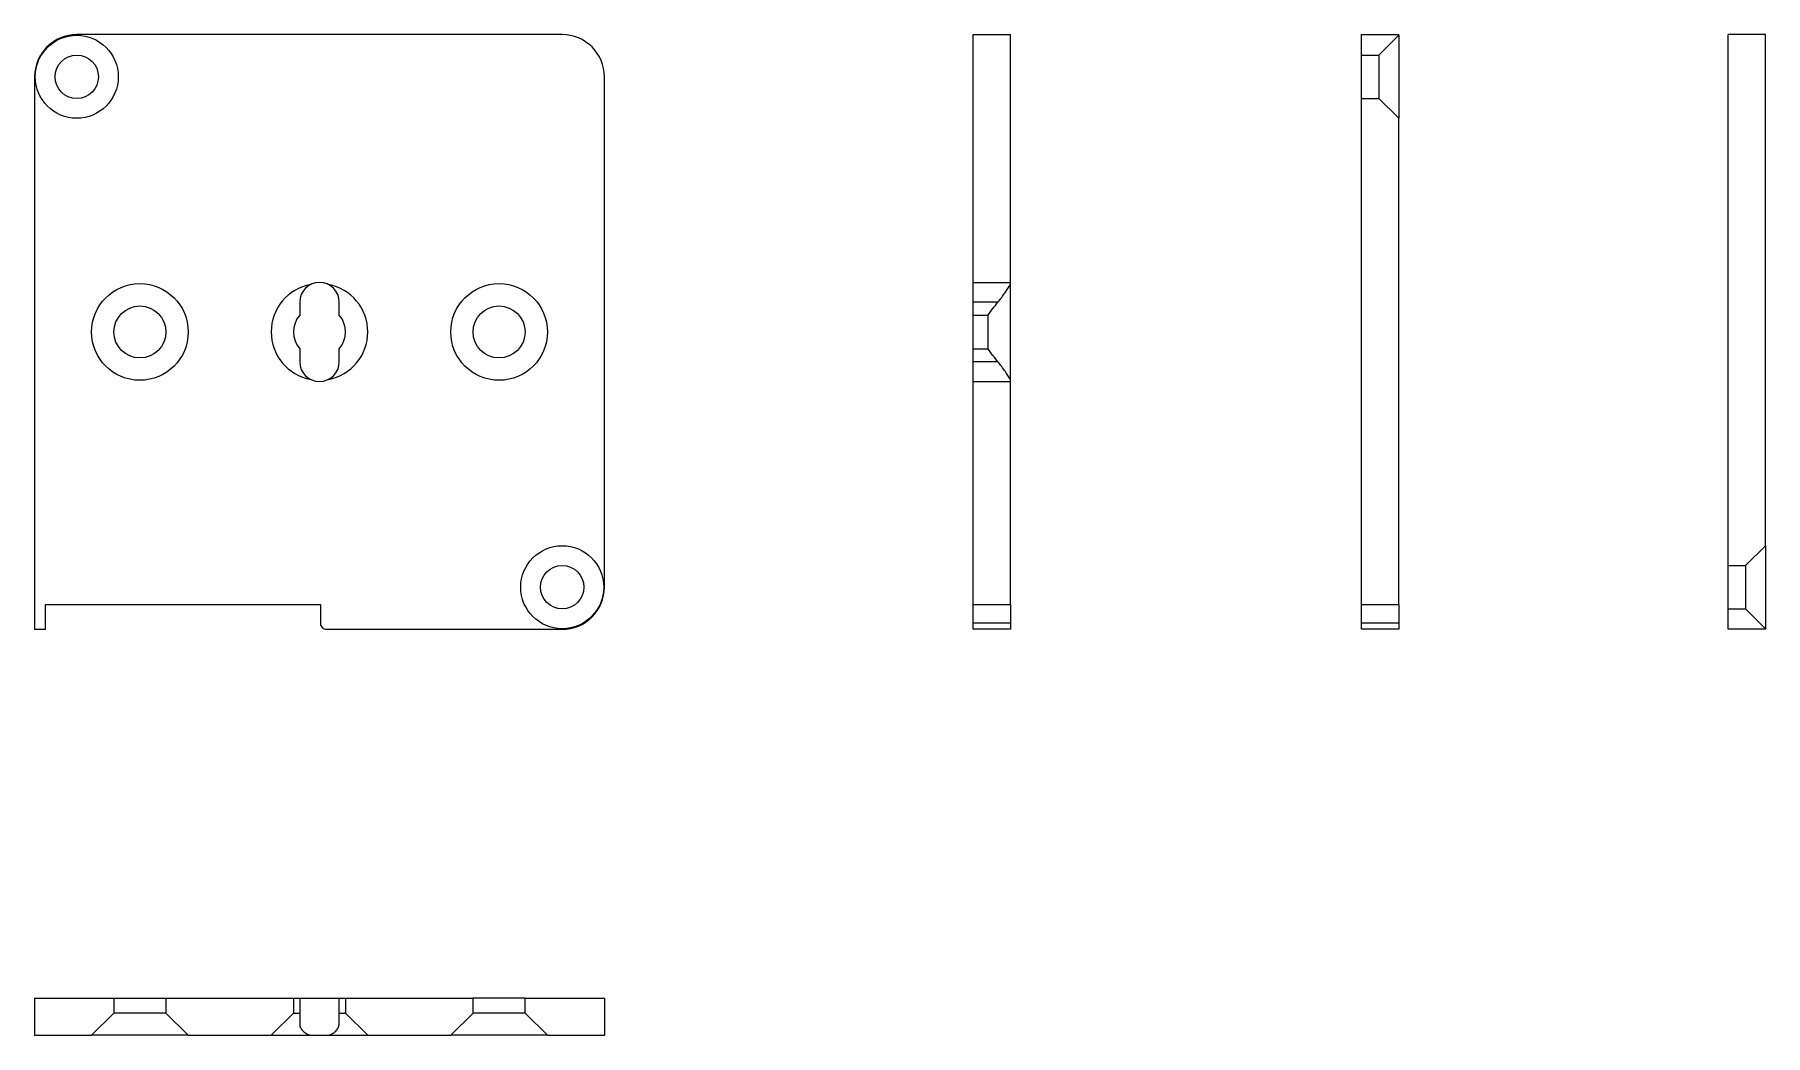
# Model space of a CAD drawing. Header units: millimetres. Extents: x 31 to 171, y 58 to 138.
import ezdxf

# ---------------------------------------------------------------- set-up
doc = ezdxf.new("R2010")
doc.units = ezdxf.units.MM
doc.layers.add('geometry', color=8, linetype='Continuous')

msp = doc.modelspace()

# ---------------------------------------------------------------- linework, layer by layer
at = {"layer": 'geometry', "linetype": 'CONTINUOUS'}
for points in [[(34.66, 138.39, 0.414214), (31.26, 134.99)], [(77.26, 134.99, 0.414214), (73.86, 138.39)], [(53.55, 118.23, 0.832554), (53.55, 110.56)], [(55.86, 116.79, 1), (52.66, 116.79)], [(54.97, 110.56, 0.832554), (54.97, 118.23)], [(52.66, 115.75, 0.367607), (52.66, 113.03)], [(55.86, 113.03, 0.367607), (55.86, 115.75)], [(52.66, 111.99, 1), (55.86, 111.99)], [(73.86, 90.39, 0.414214), (77.26, 93.79)], [(54.34, 90.89, 0.414214), (54.84, 90.39)]]:
    msp.add_lwpolyline(points, format="xyb", dxfattribs=at)
for points in [[(73.86, 138.39), (34.66, 138.39)], [(107.05, 118.39), (107.05, 138.39)], [(107.05, 138.39), (110.05, 138.39)], [(110.05, 118.39), (110.05, 138.39)], [(138.4, 136.74), (138.4, 138.39)], [(138.4, 138.39), (141.4, 138.39)], [(141.4, 138.34), (141.4, 138.39)], [(168.01, 95.54), (168.01, 138.39)], [(171.01, 138.39), (168.01, 138.39)], [(171.01, 97.14), (171.01, 138.39)], [(139.8, 136.74), (141.4, 138.34)], [(141.4, 138.34), (141.4, 131.64)], [(138.4, 133.24), (138.4, 136.74)], [(138.4, 136.74), (139.8, 136.74)], [(139.8, 136.74), (139.8, 133.24)], [(31.26, 134.99), (31.26, 90.39)], [(77.26, 93.79), (77.26, 134.99)], [(138.4, 92.39), (138.4, 133.24)], [(138.4, 133.24), (139.8, 133.24)], [(139.8, 133.24), (141.4, 131.64)], [(141.4, 92.39), (141.4, 131.64)], [(107.05, 110.39), (107.05, 118.39)], [(107.05, 118.39), (110.05, 118.39)], [(110.05, 110.39), (110.05, 118.39)], [(52.66, 116.79), (52.66, 115.75)], [(55.86, 115.75), (55.86, 116.79)], [(109.04, 116.79), (107.05, 116.79)], [(107.05, 115.75), (108.25, 115.75)], [(108.25, 113.03), (108.25, 115.75)], [(52.66, 113.03), (52.66, 111.99)], [(55.86, 111.99), (55.86, 113.03)], [(107.05, 113.03), (108.25, 113.03)], [(109.04, 111.99), (107.05, 111.99)], [(107.05, 110.39), (110.05, 110.39)], [(107.05, 92.39), (107.05, 110.39)], [(110.05, 92.39), (110.05, 110.39)], [(169.41, 95.54), (171.01, 97.14)], [(171.01, 97.14), (171.01, 90.44)], [(168.01, 95.54), (169.41, 95.54)], [(168.01, 92.04), (168.01, 95.54)], [(169.41, 95.54), (169.41, 92.04)], [(32.14, 90.39), (32.14, 92.39)], [(32.14, 92.39), (54.34, 92.39)], [(54.34, 92.39), (54.34, 90.89)], [(107.05, 92.39), (110.05, 92.39)], [(107.05, 90.39), (107.05, 92.39)], [(110.05, 92.39), (110.05, 90.39)], [(138.4, 92.39), (141.4, 92.39)], [(138.4, 90.39), (138.4, 92.39)], [(141.4, 92.39), (141.4, 90.39)], [(110.05, 90.89), (107.05, 90.89)], [(141.4, 90.89), (138.4, 90.89)], [(168.01, 92.04), (169.41, 92.04)], [(168.01, 90.39), (168.01, 92.04)], [(169.41, 92.04), (171.01, 90.44)], [(31.26, 90.39), (32.14, 90.39)], [(54.84, 90.39), (73.86, 90.39)], [(110.05, 90.39), (107.05, 90.39)], [(141.4, 90.39), (138.4, 90.39)], [(171.01, 90.39), (168.01, 90.39)], [(171.01, 90.39), (171.01, 90.44)], [(31.26, 60.62), (31.26, 57.62)], [(31.26, 60.62), (37.66, 60.62)], [(37.66, 60.62), (37.66, 59.42)], [(37.66, 60.62), (41.86, 60.62)], [(41.86, 60.62), (41.86, 59.42)], [(41.86, 60.62), (52.16, 60.62)], [(52.16, 60.62), (52.16, 59.42)], [(52.16, 60.62), (56.36, 60.62)], [(52.66, 60.62), (52.66, 58.63)], [(55.86, 58.63), (55.86, 60.62)], [(56.36, 60.62), (66.66, 60.62)], [(56.36, 60.62), (56.36, 59.42)], [(70.86, 60.62), (66.66, 60.62)], [(66.66, 59.42), (66.66, 60.62)], [(70.86, 60.62), (77.26, 60.62)], [(70.86, 59.42), (70.86, 60.62)], [(77.26, 60.62), (77.26, 57.62)], [(37.66, 59.42), (35.86, 57.62)], [(41.86, 59.42), (37.66, 59.42)], [(41.86, 59.42), (43.66, 57.62)], [(52.16, 59.42), (50.36, 57.62)], [(52.16, 59.42), (52.66, 59.42)], [(55.86, 59.42), (56.36, 59.42)], [(56.36, 59.42), (58.16, 57.62)], [(66.66, 59.42), (64.86, 57.62)], [(70.86, 59.42), (66.66, 59.42)], [(70.86, 59.42), (72.66, 57.62)], [(31.26, 57.62), (35.86, 57.62)], [(43.66, 57.62), (35.86, 57.62)], [(43.66, 57.62), (50.36, 57.62)], [(50.36, 57.62), (58.16, 57.62)], [(58.16, 57.62), (64.86, 57.62)], [(72.66, 57.62), (64.86, 57.62)], [(72.66, 57.62), (77.26, 57.62)]]:
    msp.add_lwpolyline(points, dxfattribs=at)
for centre, radius in [((34.66, 134.99), 3.35), ((34.66, 134.99), 1.75), ((39.76, 114.39), 3.9), ((68.76, 114.39), 3.9), ((39.76, 114.39), 2.1), ((68.76, 114.39), 2.1), ((73.86, 93.79), 3.35), ((73.86, 93.79), 1.75)]:
    msp.add_circle(centre, radius, dxfattribs=at)
for points, knots in [([(109.04, 116.79), (109.25, 117.05), (109.6, 117.52), (109.92, 118.01), (110.05, 118.23)], [0, 0, 0, 0, 0.569115, 1, 1, 1, 1]), ([(108.25, 115.75), (108.37, 115.93), (108.62, 116.29), (108.9, 116.62), (109.04, 116.79)], [0, 0, 0, 0, 0.499973, 1, 1, 1, 1]), ([(109.04, 111.99), (108.9, 112.16), (108.62, 112.5), (108.37, 112.85), (108.25, 113.03)], [0, 0, 0, 0, 0.500027, 1, 1, 1, 1]), ([(110.05, 110.56), (109.92, 110.77), (109.6, 111.26), (109.25, 111.73), (109.04, 111.99)], [0, 0, 0, 0, 0.430878, 1, 1, 1, 1]), ([(52.66, 58.63), (52.66, 58.52), (52.68, 58.36), (52.77, 58.16), (52.91, 57.97), (53.16, 57.76), (53.41, 57.66), (53.55, 57.62)], [0, 0, 0, 0, 0.221122, 0.332415, 0.447801, 0.701862, 1, 1, 1, 1]), ([(54.97, 57.62), (55.1, 57.66), (55.35, 57.76), (55.61, 57.97), (55.74, 58.16), (55.83, 58.36), (55.86, 58.52), (55.86, 58.63)], [0, 0, 0, 0, 0.29814, 0.552193, 0.667578, 0.778873, 1, 1, 1, 1])]:
    msp.add_open_spline(points, degree=3, knots=knots, dxfattribs=at)

doc.saveas('drawing.dxf')
